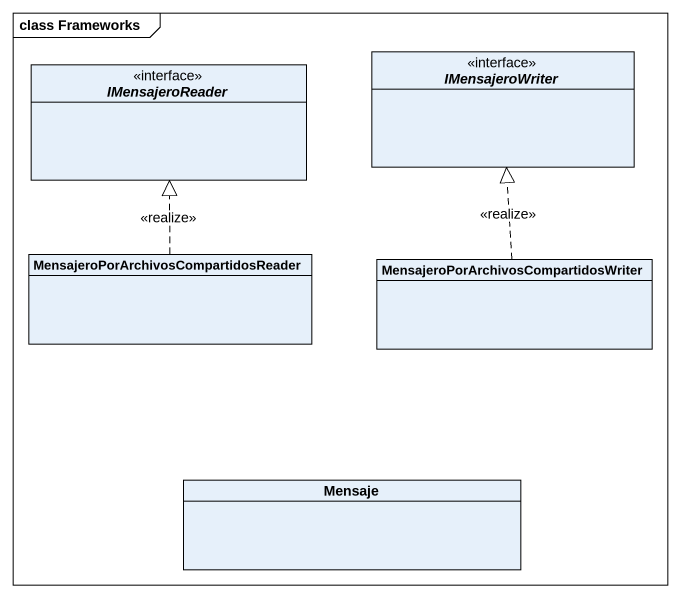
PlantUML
@startuml
mainframe class Frameworks
hide circle
hide empty members
interface IMensajeroWriter <<interface>>
interface IMensajeroReader <<interface>>
class "MensajeroPorArchivosCompartidosReader" as MensajeroPorArchivosComparti
class "MensajeroPorArchivosCompartidosWriter" as MensajeroPorArchivosComparti_2
class Mensaje
MensajeroPorArchivosComparti .up.|> IMensajeroReader : <<realize>>
MensajeroPorArchivosComparti_2 .up.|> IMensajeroWriter : <<realize>>
@enduml
